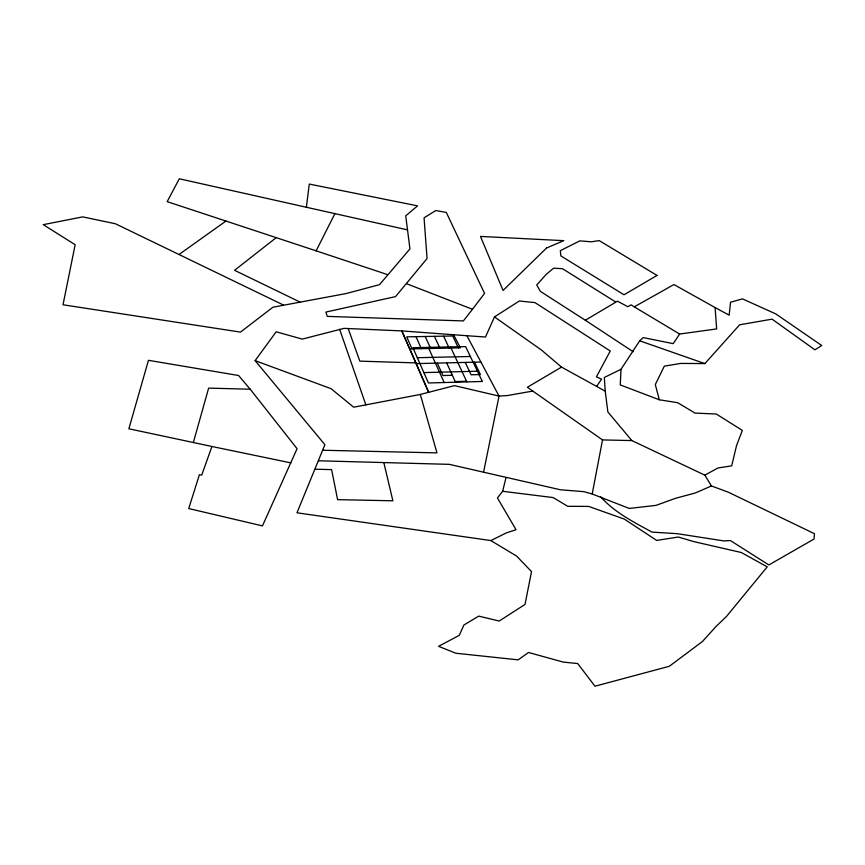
<?xml version="1.0" encoding="UTF-8"?>
<svg xmlns="http://www.w3.org/2000/svg" width="865" height="865" viewBox="0 0 865 865"><rect width="100%" height="100%" fill="white"/><g stroke="black" fill="none" stroke-linecap="round" stroke-linejoin="round"><path stroke-width="1.3" d="M615.437 301.831L562.51 268.723L553.622 268.172L546.269 274.313L536.732 284.985L540.376 291.364L585.313 320.245L617.48 301.182L627.882 306.74L631.126 304.848L634.283 306.859L673.922 284.542L715.106 307.572L716.642 328.927L679.62 334.041L673.219 343.654L643.192 337.588L639.7 340.821L621.016 369.29L620.248 384.914L659.292 399.771L677.684 402.701L695.028 413.092L716.296 414.021L742.354 430.413L736.537 445.572L731.693 465.857L717.961 467.965L704.834 475.155L631.828 440.566L602.516 439.928L527.358 387.25L561.536 367.117L605.23 391.153L607.868 411.967L631.828 440.566M407.502 229.874L306.383 207.254L309.27 184.072L417.579 205.859L405.717 215.828L409.945 248.893L379.54 284.65L345.978 293.581L272.951 307.205L240.47 332.106L63.015 304.772L75.158 244.719L43.25 224.662L82.716 216.888L115.38 223.743L283.417 305.01M602.516 439.928L592.201 493.991L629.288 508.447L656.092 505.355L675.608 498.272L695.341 492.974L711.452 485.957L728.525 492.293L814.441 533.694L814.019 539.046L768.866 564.953L730.374 540.549L723.929 540.928L677.252 533.673L652.026 532.116C633.753 522.103 614.755 512.61 600.656 496.791M592.201 493.991L583.821 491.655L560.466 489.774L483.578 472.193L499.04 396.084L466.905 335.728L401.782 330.906L344.011 328.365L302.263 339.112L276.195 331.792L255.121 360.629L324.894 444.697L296.965 512.794L490.833 540.571L516.578 556.054L531.532 571.603L525.001 604.44L499.202 621.038L478.702 616.118L463.889 625.027L459.272 635.364L438.566 646.317L455.812 653.226L518.2 659.854L528.504 652.48L563.353 662.114L577.69 663.541L594.979 686.215L669.305 666.288L702.477 641.484L715.82 626.725L726.492 616.431L767.223 566.878L741.327 552.519L693.795 541.598L678.257 537.024L656.697 540.43L624.26 519.065L588.665 506.414L567.754 506.306L553.189 497.58L502.63 491.288L497.44 497.97L516.048 529.737L506.36 532.894L490.833 540.571M502.63 491.288L506.003 477.664M250.19 389.207L238.599 375.507L148.445 360.316L128.863 428.791L193.349 442.512L208.638 388.125L250.19 389.207L297.073 448.697L262.463 525.888L188.721 508.555L199.393 474.744L201.718 475.112L211.925 446.491L290.9 462.883M596.796 386.082L601.564 379.173L596.439 376.826L610.279 350.995L534.981 302.609L519.335 300.998L494.466 316.914L485.503 337.015L466.905 335.728M306.383 207.254L179.315 178.785L167.172 201.642L316.125 250.839L334.863 213.731M472.485 309.27L484.551 293.419L446.318 212.444L435.874 210.509L424.055 217.807L427.061 258.527L395.543 296.608L325.867 312.081L327.262 316.385L463.37 320.926L472.485 309.27L406.582 283.731M659.292 399.771L655.313 384.547L664.331 366.144L680.798 363.419L704.867 363.592L739.64 324.797L772.056 319.153L814.906 349.806L821.75 345.524L775.797 313.909L742.473 298.879L730.536 302.231L729.141 315.174L715.106 307.572M276.011 237.799L234.556 270.312L300.047 302.069M179.001 254.515L225.949 221.04M621.016 369.29L604.321 377.486L605.23 391.153M255.121 360.629L331.09 388.699L353.677 407.199L420.304 394.451L454.471 385.639L499.04 396.084L507.225 395.575L532.775 391.077M466.559 381.27L455.25 381.584L446.643 362.878M423.872 372.599L477.415 371.204M452.352 375.291L442.923 375.54L437.29 363.105M417.319 357.71L470.365 356.499M416.097 363.614L480.918 362.046M409.653 348.909L460.396 347.838L453.541 334.733M323.034 450.254L436.966 452.882L420.304 394.451M315.228 469.208L331.609 469.619L337.61 499.656L392.883 500.792L383.811 462.57M318.742 460.796L449.346 464.354L483.578 472.193M415.957 362.911L401.782 330.906L428.737 392.515L415.957 362.911L359.818 361.137L348.292 328.819M193.349 442.512L211.925 446.491M316.125 250.839L387.498 274.594M639.7 340.821L704.867 363.592M634.283 306.859L679.62 334.041M585.313 320.245L633.18 351.731M494.466 316.914L541.371 349.968L561.536 367.117M704.834 475.155L711.452 485.957M474.507 362.208L480.432 374.545L471.111 374.794L465.251 362.424M458.364 347.881L452.73 335.988L406.723 336.842L412 348.854M450.492 346.919L466.851 381.887M443.604 336.161L449.162 348.076M434.435 336.323L439.928 348.271M425.234 336.496L430.651 348.465M428.294 347.384L444.167 382.535M416 336.669L421.341 348.66M339.631 329.305L365.852 404.831M546.626 247.941L503.052 290.456L480.486 236.426L563.785 240.665L546.626 247.941M657.032 275.427L624 294.781L560.866 255.91L560.336 250.666L579.842 240.87L591.303 241.789L599.229 240.621L657.032 275.427M482.335 381.454L428.445 382.979L412.908 347.708L465.63 346.606L482.335 381.454"/></g></svg>
